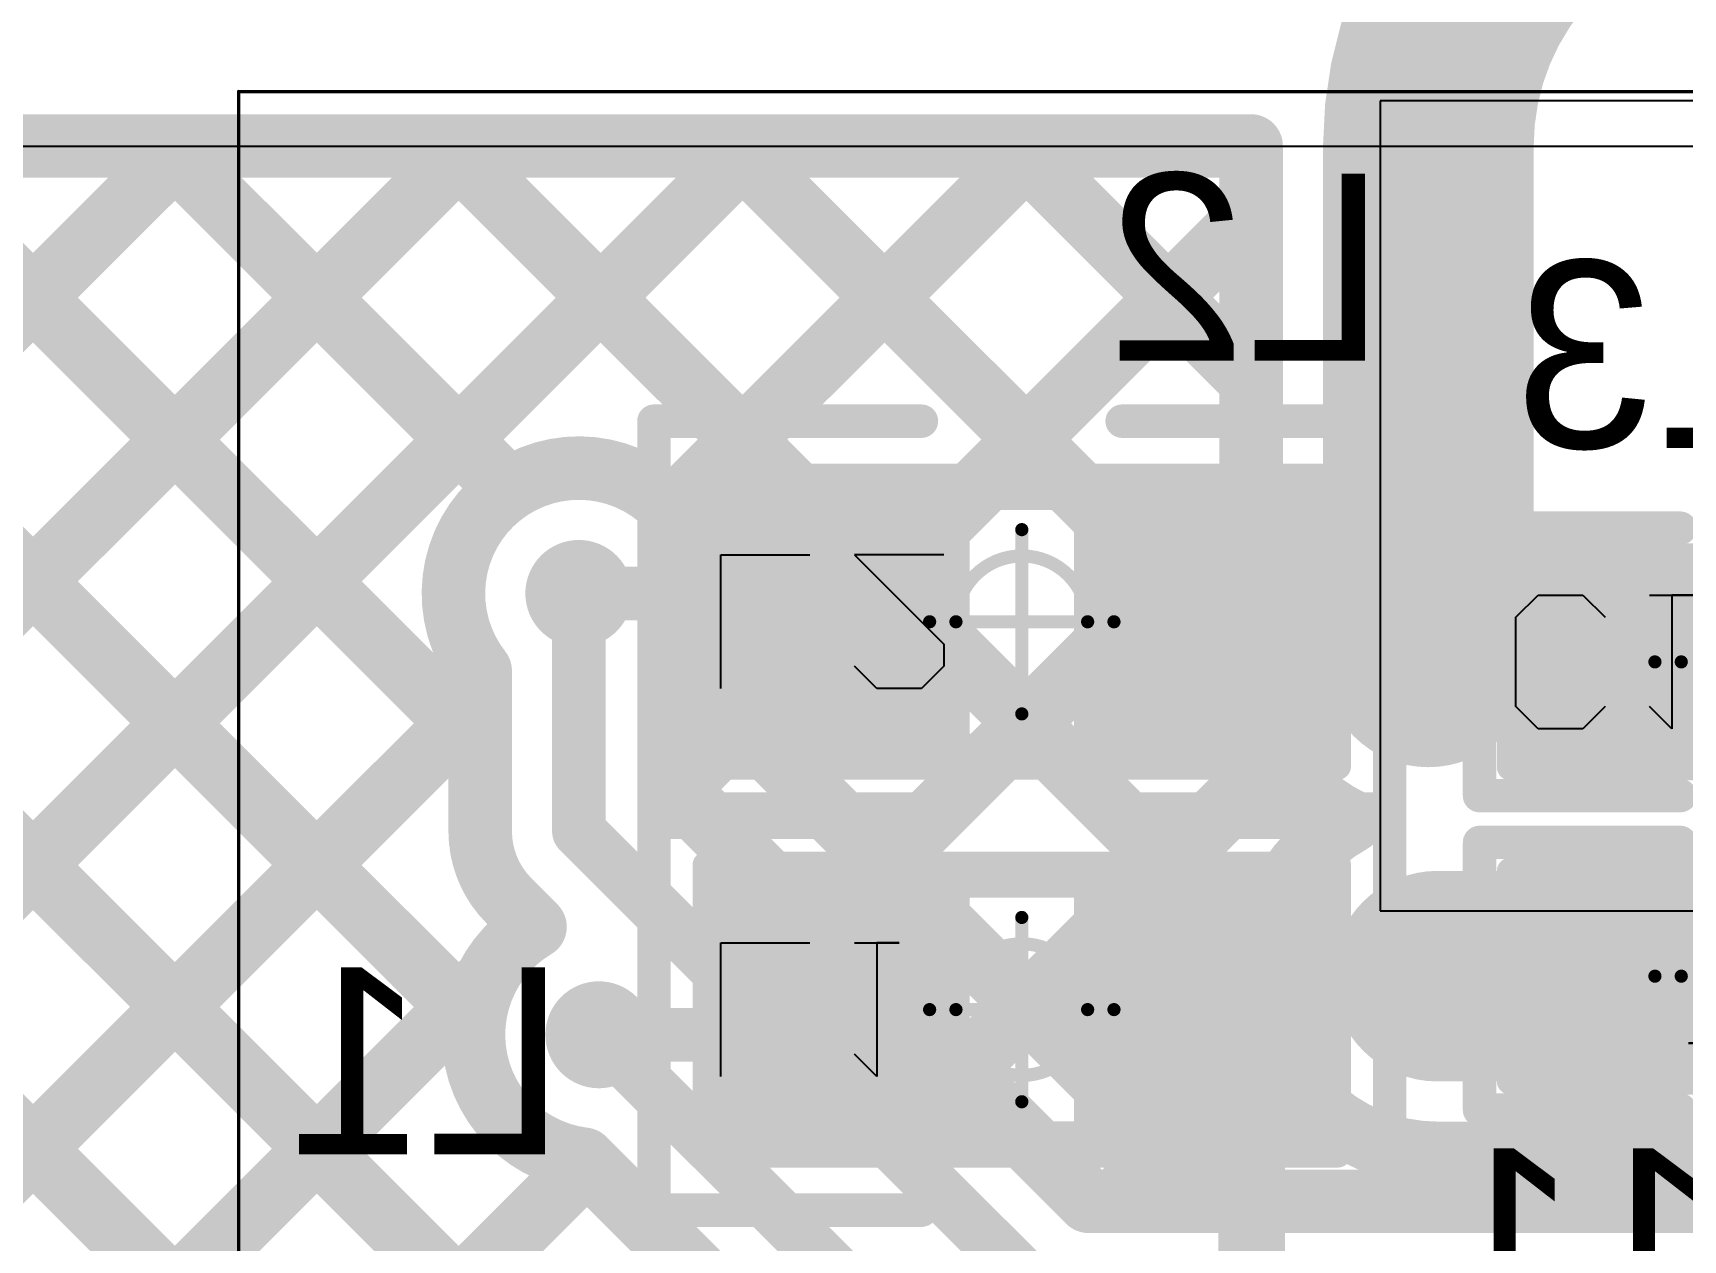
# Model space of a CAD drawing. Header units: millimetres. Extents: x 235 to 830, y 272 to 692.
# Drawn here: x 494.09 to 500.36, y 516.38 to 520.96 of the extents above; entities that cross this region are included whole.
import ezdxf

# ---------------------------------------------------------------- set-up
doc = ezdxf.new("R2010")
doc.units = ezdxf.units.MM
for name, color, linetype in [('BottomLayer', 5, 'Continuous'), ('BottomOverlay', 54, 'Continuous'), ('BottomPaste', 16, 'Continuous'), ('BottomSolder', 6, 'Continuous'), ('Mechanical1', 6, 'Continuous'), ('Mechanical13', 56, 'Continuous'), ('Mechanical15', 56, 'Continuous'), ('MultiLayer', 9, 'Continuous'), ('TopLayer', 1, 'Continuous'), ('ViaHoleLayer', 16, 'Continuous')]:
    doc.layers.add(name, color=color, linetype=linetype)

# ---------------------------------------------------------------- blocks, each defined once
blk = doc.blocks.new('0603CAP_B_28')
at = {"layer": 'BottomLayer'}
for points in [[(-1.1, 0.45), (-1.1, -0.45), (-0.3, 0.45), (-0.3, -0.45)], [(0.3, 0.45), (0.3, -0.45), (1.1, 0.45), (1.1, -0.45)]]:
    blk.add_solid(points, dxfattribs=at)
at = {"layer": 'BottomOverlay', "const_width": 0.127}
for points in [[(-1.397, -0.762), (-1.397, 0.762)], [(-1.397, 0.762), (-0.381, 0.762)], [(0.381, 0.762), (1.397, 0.762)], [(1.397, -0.762), (1.397, 0.762)], [(-1.397, -0.762), (-0.381, -0.762)], [(0.381, -0.762), (1.397, -0.762)]]:
    blk.add_lwpolyline(points, dxfattribs=at)
at = {"layer": 'BottomOverlay', "const_width": 0.0635}
for points in [[(-1.4287, 0.762, 1), (-1.3653, 0.762, 1)], [(-1.4287, 0.762, 1), (-1.3653, 0.762, 1)], [(-0.4128, 0.762, 1), (-0.3493, 0.762, 1)], [(0.3493, 0.762, 1), (0.4128, 0.762, 1)], [(1.3653, 0.762, 1), (1.4287, 0.762, 1)], [(1.3653, 0.762, 1), (1.4287, 0.762, 1)], [(-1.4287, -0.762, 1), (-1.3653, -0.762, 1)], [(-1.4287, -0.762, 1), (-1.3653, -0.762, 1)], [(-0.4128, -0.762, 1), (-0.3493, -0.762, 1)], [(0.3493, -0.762, 1), (0.4128, -0.762, 1)], [(1.3653, -0.762, 1), (1.4287, -0.762, 1)], [(1.3653, -0.762, 1), (1.4287, -0.762, 1)]]:
    blk.add_lwpolyline(points, format="xyb", close=True, dxfattribs=at)
at = {"layer": 'BottomPaste'}
for points in [[(-1.1, 0.45), (-1.1, -0.45), (-0.3, 0.45), (-0.3, -0.45)], [(0.3, 0.45), (0.3, -0.45), (1.1, 0.45), (1.1, -0.45)]]:
    blk.add_solid(points, dxfattribs=at)
at = {"layer": 'BottomSolder'}
for points in [[(-1.2016, 0.5516), (-1.2016, -0.5516), (-0.1984, 0.5516), (-0.1984, -0.5516)], [(0.1984, 0.5516), (0.1984, -0.5516), (1.2016, 0.5516), (1.2016, -0.5516)]]:
    blk.add_solid(points, dxfattribs=at)
at = {"layer": 'Mechanical1'}
for p, q in [((-1.143, -0.2538), (-1.143, 0.254)), ((-1.143, 0.254), (-0.8044, 0.254)), ((-0.2966, 0.254), (-0.6352, 0.254)), ((-0.6352, 0.254), (-0.2966, -0.0846)), ((-0.2966, -0.0846), (-0.2966, -0.1692)), ((-0.5505, -0.2538), (-0.6352, -0.1692)), ((-0.2966, -0.1692), (-0.3812, -0.2538)), ((-0.3812, -0.2538), (-0.5505, -0.2538))]:
    blk.add_line(p, q, dxfattribs=at)
at = {"layer": 'Mechanical13', "const_width": 0.1}
for points in [[(-0.875, 0.475), (0.875, 0.475)], [(-0.875, -0.475), (-0.875, 0.475)], [(0.875, -0.475), (0.875, 0.475)], [(-0.875, -0.475), (0.875, -0.475)]]:
    blk.add_lwpolyline(points, dxfattribs=at)
at = {"layer": 'Mechanical13', "const_width": 0.05}
for points in [[(-0.9, 0.475, 1), (-0.85, 0.475, 1)], [(-0.9, 0.475, 1), (-0.85, 0.475, 1)], [(0.85, 0.475, 1), (0.9, 0.475, 1)], [(0.85, 0.475, 1), (0.9, 0.475, 1)], [(-0.9, -0.475, 1), (-0.85, -0.475, 1)], [(-0.9, -0.475, 1), (-0.85, -0.475, 1)], [(0.85, -0.475, 1), (0.9, -0.475, 1)], [(0.85, -0.475, 1), (0.9, -0.475, 1)]]:
    blk.add_lwpolyline(points, format="xyb", close=True, dxfattribs=at)
at = {"layer": 'Mechanical15'}
for points, const_width in [([(-1.2, 0.55), (1.2, 0.55)], 0.1), ([(-1.2, -0.55), (-1.2, 0.55)], 0.1), ([(1.2, -0.55), (1.2, 0.55)], 0.1), ([(0, -0.35), (0, 0.35)], 0.05), ([(-0.35, 0), (0.35, 0)], 0.05), ([(-1.2, -0.55), (1.2, -0.55)], 0.1)]:
    blk.add_lwpolyline(points, dxfattribs=dict(at, const_width=const_width))
for points, const_width in [([(-1.225, 0.55, 1), (-1.175, 0.55, 1)], 0.05), ([(-1.225, 0.55, 1), (-1.175, 0.55, 1)], 0.05), ([(1.175, 0.55, 1), (1.225, 0.55, 1)], 0.05), ([(1.175, 0.55, 1), (1.225, 0.55, 1)], 0.05), ([(-0.0125, 0.35, 1), (0.0125, 0.35, 1)], 0.025), ([(0.25, 0, 1), (-0.25, 0, 1)], 0.05), ([(-0.3625, 0, 1), (-0.3375, 0, 1)], 0.025), ([(-0.2625, 0, 1), (-0.2375, 0, 1)], 0.025), ([(0.2375, 0, 1), (0.2625, 0, 1)], 0.025), ([(0.3375, 0, 1), (0.3625, 0, 1)], 0.025), ([(-0.0125, -0.35, 1), (0.0125, -0.35, 1)], 0.025), ([(-1.225, -0.55, 1), (-1.175, -0.55, 1)], 0.05), ([(-1.225, -0.55, 1), (-1.175, -0.55, 1)], 0.05), ([(1.175, -0.55, 1), (1.225, -0.55, 1)], 0.05), ([(1.175, -0.55, 1), (1.225, -0.55, 1)], 0.05)]:
    blk.add_lwpolyline(points, format="xyb", close=True, dxfattribs=dict(at, const_width=const_width))
blk = doc.blocks.new('0603CAP_B_29')
at = {"layer": 'BottomLayer'}
for points in [[(-1.1, 0.45), (-1.1, -0.45), (-0.3, 0.45), (-0.3, -0.45)], [(0.3, 0.45), (0.3, -0.45), (1.1, 0.45), (1.1, -0.45)]]:
    blk.add_solid(points, dxfattribs=at)
at = {"layer": 'BottomOverlay', "const_width": 0.127}
for points in [[(-1.397, -0.762), (-1.397, 0.762)], [(-1.397, 0.762), (-0.381, 0.762)], [(0.381, 0.762), (1.397, 0.762)], [(1.397, -0.762), (1.397, 0.762)], [(-1.397, -0.762), (-0.381, -0.762)], [(0.381, -0.762), (1.397, -0.762)]]:
    blk.add_lwpolyline(points, dxfattribs=at)
at = {"layer": 'BottomOverlay', "const_width": 0.0635}
for points in [[(-1.4287, 0.762, 1), (-1.3653, 0.762, 1)], [(-1.4287, 0.762, 1), (-1.3653, 0.762, 1)], [(-0.4128, 0.762, 1), (-0.3493, 0.762, 1)], [(0.3493, 0.762, 1), (0.4128, 0.762, 1)], [(1.3653, 0.762, 1), (1.4287, 0.762, 1)], [(1.3653, 0.762, 1), (1.4287, 0.762, 1)], [(-1.4287, -0.762, 1), (-1.3653, -0.762, 1)], [(-1.4287, -0.762, 1), (-1.3653, -0.762, 1)], [(-0.4128, -0.762, 1), (-0.3493, -0.762, 1)], [(0.3493, -0.762, 1), (0.4128, -0.762, 1)], [(1.3653, -0.762, 1), (1.4287, -0.762, 1)], [(1.3653, -0.762, 1), (1.4287, -0.762, 1)]]:
    blk.add_lwpolyline(points, format="xyb", close=True, dxfattribs=at)
at = {"layer": 'BottomPaste'}
for points in [[(-1.1, 0.45), (-1.1, -0.45), (-0.3, 0.45), (-0.3, -0.45)], [(0.3, 0.45), (0.3, -0.45), (1.1, 0.45), (1.1, -0.45)]]:
    blk.add_solid(points, dxfattribs=at)
at = {"layer": 'BottomSolder'}
for points in [[(-1.2016, 0.5516), (-1.2016, -0.5516), (-0.1984, 0.5516), (-0.1984, -0.5516)], [(0.1984, 0.5516), (0.1984, -0.5516), (1.2016, 0.5516), (1.2016, -0.5516)]]:
    blk.add_solid(points, dxfattribs=at)
at = {"layer": 'Mechanical1'}
for p, q in [((-1.143, -0.2538), (-1.143, 0.254)), ((-1.143, 0.254), (-0.8044, 0.254)), ((-0.6352, 0.254), (-0.4659, 0.254)), ((-0.4659, 0.254), (-0.5505, 0.254)), ((-0.5505, 0.254), (-0.5505, -0.2538)), ((-0.5505, -0.2538), (-0.6352, -0.1692))]:
    blk.add_line(p, q, dxfattribs=at)
at = {"layer": 'Mechanical13', "const_width": 0.1}
for points in [[(-0.875, 0.475), (0.875, 0.475)], [(-0.875, -0.475), (-0.875, 0.475)], [(0.875, -0.475), (0.875, 0.475)], [(-0.875, -0.475), (0.875, -0.475)]]:
    blk.add_lwpolyline(points, dxfattribs=at)
at = {"layer": 'Mechanical13', "const_width": 0.05}
for points in [[(-0.9, 0.475, 1), (-0.85, 0.475, 1)], [(-0.9, 0.475, 1), (-0.85, 0.475, 1)], [(0.85, 0.475, 1), (0.9, 0.475, 1)], [(0.85, 0.475, 1), (0.9, 0.475, 1)], [(-0.9, -0.475, 1), (-0.85, -0.475, 1)], [(-0.9, -0.475, 1), (-0.85, -0.475, 1)], [(0.85, -0.475, 1), (0.9, -0.475, 1)], [(0.85, -0.475, 1), (0.9, -0.475, 1)]]:
    blk.add_lwpolyline(points, format="xyb", close=True, dxfattribs=at)
at = {"layer": 'Mechanical15'}
for points, const_width in [([(-1.2, 0.55), (1.2, 0.55)], 0.1), ([(-1.2, -0.55), (-1.2, 0.55)], 0.1), ([(1.2, -0.55), (1.2, 0.55)], 0.1), ([(0, -0.35), (0, 0.35)], 0.05), ([(-0.35, 0), (0.35, 0)], 0.05), ([(-1.2, -0.55), (1.2, -0.55)], 0.1)]:
    blk.add_lwpolyline(points, dxfattribs=dict(at, const_width=const_width))
for points, const_width in [([(-1.225, 0.55, 1), (-1.175, 0.55, 1)], 0.05), ([(-1.225, 0.55, 1), (-1.175, 0.55, 1)], 0.05), ([(1.175, 0.55, 1), (1.225, 0.55, 1)], 0.05), ([(1.175, 0.55, 1), (1.225, 0.55, 1)], 0.05), ([(-0.0125, 0.35, 1), (0.0125, 0.35, 1)], 0.025), ([(0.25, 0, 1), (-0.25, 0, 1)], 0.05), ([(-0.3625, 0, 1), (-0.3375, 0, 1)], 0.025), ([(-0.2625, 0, 1), (-0.2375, 0, 1)], 0.025), ([(0.2375, 0, 1), (0.2625, 0, 1)], 0.025), ([(0.3375, 0, 1), (0.3625, 0, 1)], 0.025), ([(-0.0125, -0.35, 1), (0.0125, -0.35, 1)], 0.025), ([(-1.225, -0.55, 1), (-1.175, -0.55, 1)], 0.05), ([(-1.225, -0.55, 1), (-1.175, -0.55, 1)], 0.05), ([(1.175, -0.55, 1), (1.225, -0.55, 1)], 0.05), ([(1.175, -0.55, 1), (1.225, -0.55, 1)], 0.05)]:
    blk.add_lwpolyline(points, format="xyb", close=True, dxfattribs=dict(at, const_width=const_width))
blk = doc.blocks.new('0402CAP_B_33')
at = {"layer": 'BottomLayer'}
for points in [[(-0.8, 0.3), (-0.8, -0.3), (-0.2, 0.3), (-0.2, -0.3)], [(0.2, 0.3), (0.2, -0.3), (0.8, 0.3), (0.8, -0.3)]]:
    blk.add_solid(points, dxfattribs=at)
at = {"layer": 'BottomOverlay', "const_width": 0.127}
for points in [[(-1.016, 0.508), (-0.254, 0.508)], [(-1.016, -0.508), (-1.016, 0.508)], [(0.254, 0.508), (1.016, 0.508)], [(1.016, -0.508), (1.016, 0.508)], [(-1.016, -0.508), (-0.254, -0.508)], [(0.254, -0.508), (1.016, -0.508)]]:
    blk.add_lwpolyline(points, dxfattribs=at)
at = {"layer": 'BottomOverlay', "const_width": 0.0635}
for points in [[(-1.0477, 0.508, 1), (-0.9842, 0.508, 1)], [(-1.0477, 0.508, 1), (-0.9842, 0.508, 1)], [(-0.2857, 0.508, 1), (-0.2223, 0.508, 1)], [(0.2223, 0.508, 1), (0.2857, 0.508, 1)], [(0.9842, 0.508, 1), (1.0477, 0.508, 1)], [(0.9842, 0.508, 1), (1.0477, 0.508, 1)], [(-1.0477, -0.508, 1), (-0.9842, -0.508, 1)], [(-1.0477, -0.508, 1), (-0.9842, -0.508, 1)], [(-0.2857, -0.508, 1), (-0.2223, -0.508, 1)], [(0.2223, -0.508, 1), (0.2857, -0.508, 1)], [(0.9842, -0.508, 1), (1.0477, -0.508, 1)], [(0.9842, -0.508, 1), (1.0477, -0.508, 1)]]:
    blk.add_lwpolyline(points, format="xyb", close=True, dxfattribs=at)
at = {"layer": 'BottomPaste'}
for points in [[(-0.8, 0.3), (-0.8, -0.3), (-0.2, 0.3), (-0.2, -0.3)], [(0.2, 0.3), (0.2, -0.3), (0.8, 0.3), (0.8, -0.3)]]:
    blk.add_solid(points, dxfattribs=at)
at = {"layer": 'BottomSolder'}
for points in [[(-0.9016, 0.4016), (-0.9016, -0.4016), (-0.0984, 0.4016), (-0.0984, -0.4016)], [(0.0984, 0.4016), (0.0984, -0.4016), (0.9016, 0.4016), (0.9016, -0.4016)]]:
    blk.add_solid(points, dxfattribs=at)
at = {"layer": 'Mechanical1'}
for p, q in [((-0.878, 0.1694), (-0.7934, 0.254)), ((-0.7934, 0.254), (-0.6241, 0.254)), ((-0.6241, 0.254), (-0.5394, 0.1694)), ((-0.3702, 0.254), (-0.2009, 0.254)), ((-0.2009, 0.254), (-0.2855, 0.254)), ((-0.2855, 0.254), (-0.2855, -0.2538)), ((0.1377, 0.254), (0.053, 0.1694)), ((0.307, 0.254), (0.1377, 0.254)), ((0.3916, 0.1694), (0.307, 0.254)), ((-0.878, -0.1692), (-0.878, 0.1694)), ((0.3916, 0.0847), (0.3916, 0.1694)), ((0.307, 0.0001), (0.3916, 0.0847)), ((0.307, 0.0001), (0.2223, 0.0001)), ((0.2223, 0.0001), (0.307, 0.0001)), ((0.3916, -0.0846), (0.307, 0.0001)), ((0.3916, -0.1692), (0.3916, -0.0846)), ((-0.7934, -0.2538), (-0.878, -0.1692)), ((-0.5394, -0.1692), (-0.6241, -0.2538)), ((-0.2855, -0.2538), (-0.3702, -0.1692)), ((0.053, -0.1692), (0.1377, -0.2538)), ((0.307, -0.2538), (0.3916, -0.1692)), ((-0.6241, -0.2538), (-0.7934, -0.2538)), ((0.1377, -0.2538), (0.307, -0.2538))]:
    blk.add_line(p, q, dxfattribs=at)
at = {"layer": 'Mechanical13', "const_width": 0.1}
for points in [[(-0.55, -0.3), (-0.55, 0.3)], [(-0.55, 0.3), (0.55, 0.3)], [(0.55, -0.3), (0.55, 0.3)], [(-0.55, -0.3), (0.55, -0.3)]]:
    blk.add_lwpolyline(points, dxfattribs=at)
at = {"layer": 'Mechanical13', "const_width": 0.05}
for points in [[(-0.575, 0.3, 1), (-0.525, 0.3, 1)], [(-0.575, 0.3, 1), (-0.525, 0.3, 1)], [(0.525, 0.3, 1), (0.575, 0.3, 1)], [(0.525, 0.3, 1), (0.575, 0.3, 1)], [(-0.575, -0.3, 1), (-0.525, -0.3, 1)], [(-0.575, -0.3, 1), (-0.525, -0.3, 1)], [(0.525, -0.3, 1), (0.575, -0.3, 1)], [(0.525, -0.3, 1), (0.575, -0.3, 1)]]:
    blk.add_lwpolyline(points, format="xyb", close=True, dxfattribs=at)
at = {"layer": 'Mechanical15'}
for points, const_width in [([(-0.9, -0.4), (-0.9, 0.4)], 0.1), ([(-0.9, 0.4), (0.9, 0.4)], 0.1), ([(0.9, -0.4), (0.9, 0.4)], 0.1), ([(0, -0.35), (0, 0.35)], 0.05), ([(-0.35, 0), (0.35, 0)], 0.05), ([(-0.9, -0.4), (0.9, -0.4)], 0.1)]:
    blk.add_lwpolyline(points, dxfattribs=dict(at, const_width=const_width))
for points, const_width in [([(-0.925, 0.4, 1), (-0.875, 0.4, 1)], 0.05), ([(-0.925, 0.4, 1), (-0.875, 0.4, 1)], 0.05), ([(0.875, 0.4, 1), (0.925, 0.4, 1)], 0.05), ([(0.875, 0.4, 1), (0.925, 0.4, 1)], 0.05), ([(-0.0125, 0.35, 1), (0.0125, 0.35, 1)], 0.025), ([(0.25, 0, 1), (-0.25, 0, 1)], 0.05), ([(-0.3625, 0, 1), (-0.3375, 0, 1)], 0.025), ([(-0.2625, 0, 1), (-0.2375, 0, 1)], 0.025), ([(0.2375, 0, 1), (0.2625, 0, 1)], 0.025), ([(0.3375, 0, 1), (0.3625, 0, 1)], 0.025), ([(-0.925, -0.4, 1), (-0.875, -0.4, 1)], 0.05), ([(-0.925, -0.4, 1), (-0.875, -0.4, 1)], 0.05), ([(-0.0125, -0.35, 1), (0.0125, -0.35, 1)], 0.025), ([(0.875, -0.4, 1), (0.925, -0.4, 1)], 0.05), ([(0.875, -0.4, 1), (0.925, -0.4, 1)], 0.05)]:
    blk.add_lwpolyline(points, format="xyb", close=True, dxfattribs=dict(at, const_width=const_width))
blk = doc.blocks.new('0402CAP_B_35')
at = {"layer": 'BottomLayer'}
for points in [[(-0.8, 0.3), (-0.8, -0.3), (-0.2, 0.3), (-0.2, -0.3)], [(0.2, 0.3), (0.2, -0.3), (0.8, 0.3), (0.8, -0.3)]]:
    blk.add_solid(points, dxfattribs=at)
at = {"layer": 'BottomOverlay', "const_width": 0.127}
for points in [[(-0.254, 0.508), (-1.016, 0.508)], [(-1.016, 0.508), (-1.016, -0.508)], [(1.016, 0.508), (0.254, 0.508)], [(1.016, 0.508), (1.016, -0.508)], [(-0.254, -0.508), (-1.016, -0.508)], [(1.016, -0.508), (0.254, -0.508)]]:
    blk.add_lwpolyline(points, dxfattribs=at)
at = {"layer": 'BottomOverlay', "const_width": 0.0635}
for points in [[(-1.0477, 0.508, 1), (-0.9842, 0.508, 1)], [(-1.0477, 0.508, 1), (-0.9842, 0.508, 1)], [(-0.2857, 0.508, 1), (-0.2223, 0.508, 1)], [(0.2223, 0.508, 1), (0.2857, 0.508, 1)], [(0.9842, 0.508, 1), (1.0477, 0.508, 1)], [(0.9842, 0.508, 1), (1.0477, 0.508, 1)], [(-1.0477, -0.508, 1), (-0.9842, -0.508, 1)], [(-1.0477, -0.508, 1), (-0.9842, -0.508, 1)], [(-0.2857, -0.508, 1), (-0.2223, -0.508, 1)], [(0.2223, -0.508, 1), (0.2857, -0.508, 1)], [(0.9842, -0.508, 1), (1.0477, -0.508, 1)], [(0.9842, -0.508, 1), (1.0477, -0.508, 1)]]:
    blk.add_lwpolyline(points, format="xyb", close=True, dxfattribs=at)
at = {"layer": 'BottomPaste'}
for points in [[(-0.8, 0.3), (-0.8, -0.3), (-0.2, 0.3), (-0.2, -0.3)], [(0.2, 0.3), (0.2, -0.3), (0.8, 0.3), (0.8, -0.3)]]:
    blk.add_solid(points, dxfattribs=at)
at = {"layer": 'BottomSolder'}
for points in [[(-0.9016, 0.4016), (-0.9016, -0.4016), (-0.0984, 0.4016), (-0.0984, -0.4016)], [(0.0984, 0.4016), (0.0984, -0.4016), (0.9016, 0.4016), (0.9016, -0.4016)]]:
    blk.add_solid(points, dxfattribs=at)
at = {"layer": 'Mechanical1'}
for p, q in [((-0.878, 0.1694), (-0.7934, 0.254)), ((-0.7934, 0.254), (-0.6241, 0.254)), ((-0.6241, 0.254), (-0.5394, 0.1694)), ((-0.3702, 0.254), (-0.2009, 0.254)), ((-0.2009, 0.254), (-0.2855, 0.254)), ((-0.2855, 0.254), (-0.2855, -0.2538)), ((0.053, 0.254), (0.2223, 0.254)), ((0.2223, 0.254), (0.1377, 0.254)), ((0.1377, 0.254), (0.1377, -0.2538)), ((-0.878, -0.1692), (-0.878, 0.1694)), ((-0.7934, -0.2538), (-0.878, -0.1692)), ((-0.5394, -0.1692), (-0.6241, -0.2538)), ((-0.2855, -0.2538), (-0.3702, -0.1692)), ((0.1377, -0.2538), (0.053, -0.1692)), ((-0.6241, -0.2538), (-0.7934, -0.2538))]:
    blk.add_line(p, q, dxfattribs=at)
at = {"layer": 'Mechanical13', "const_width": 0.1}
for points in [[(-0.55, 0.3), (-0.55, -0.3)], [(0.55, 0.3), (-0.55, 0.3)], [(0.55, 0.3), (0.55, -0.3)], [(0.55, -0.3), (-0.55, -0.3)]]:
    blk.add_lwpolyline(points, dxfattribs=at)
at = {"layer": 'Mechanical13', "const_width": 0.05}
for points in [[(-0.575, 0.3, 1), (-0.525, 0.3, 1)], [(-0.575, 0.3, 1), (-0.525, 0.3, 1)], [(0.525, 0.3, 1), (0.575, 0.3, 1)], [(0.525, 0.3, 1), (0.575, 0.3, 1)], [(-0.575, -0.3, 1), (-0.525, -0.3, 1)], [(-0.575, -0.3, 1), (-0.525, -0.3, 1)], [(0.525, -0.3, 1), (0.575, -0.3, 1)], [(0.525, -0.3, 1), (0.575, -0.3, 1)]]:
    blk.add_lwpolyline(points, format="xyb", close=True, dxfattribs=at)
at = {"layer": 'Mechanical15'}
for points, const_width in [([(-0.9, 0.4), (-0.9, -0.4)], 0.1), ([(0.9, 0.4), (-0.9, 0.4)], 0.1), ([(0.9, 0.4), (0.9, -0.4)], 0.1), ([(0, 0.35), (0, -0.35)], 0.05), ([(0.35, 0), (-0.35, 0)], 0.05), ([(0.9, -0.4), (-0.9, -0.4)], 0.1)]:
    blk.add_lwpolyline(points, dxfattribs=dict(at, const_width=const_width))
for points, const_width in [([(-0.925, 0.4, 1), (-0.875, 0.4, 1)], 0.05), ([(-0.925, 0.4, 1), (-0.875, 0.4, 1)], 0.05), ([(0.875, 0.4, 1), (0.925, 0.4, 1)], 0.05), ([(0.875, 0.4, 1), (0.925, 0.4, 1)], 0.05), ([(-0.0125, 0.35, 1), (0.0125, 0.35, 1)], 0.025), ([(0.25, 0, 1), (-0.25, 0, 1)], 0.05), ([(-0.3625, 0, 1), (-0.3375, 0, 1)], 0.025), ([(-0.2625, 0, 1), (-0.2375, 0, 1)], 0.025), ([(0.2375, 0, 1), (0.2625, 0, 1)], 0.025), ([(0.3375, 0, 1), (0.3625, 0, 1)], 0.025), ([(-0.925, -0.4, 1), (-0.875, -0.4, 1)], 0.05), ([(-0.925, -0.4, 1), (-0.875, -0.4, 1)], 0.05), ([(-0.0125, -0.35, 1), (0.0125, -0.35, 1)], 0.025), ([(0.875, -0.4, 1), (0.925, -0.4, 1)], 0.05), ([(0.875, -0.4, 1), (0.925, -0.4, 1)], 0.05)]:
    blk.add_lwpolyline(points, format="xyb", close=True, dxfattribs=dict(at, const_width=const_width))

msp = doc.modelspace()

# ---------------------------------------------------------------- linework, layer by layer
at = {"layer": 'BottomLayer'}
msp.add_line((474.1641, 520.533), (538.9341, 520.533), dxfattribs=at)
for points, const_width in [([(496.0647, 518.8334, 1), (496.2679, 518.8334, 1)], 0.2032), ([(496.1155, 518.8334, 1), (496.2171, 518.8334, 1)], 0.1016), ([(496.9899, 518.8334, 1), (497.0915, 518.8334, 1)], 0.1016), ([(496.9899, 518.8334, 1), (497.0915, 518.8334, 1)], 0.1016), ([(498.4848, 518.7258, 1), (498.6118, 518.7258, 1)], 0.127), ([(497.0975, 518.7258, 1), (497.1991, 518.7258, 1)], 0.1016), ([(499.2143, 518.5734, 1), (499.4175, 518.5734, 1)], 0.2032), ([(498.6372, 518.5734, 1), (498.7642, 518.5734, 1)], 0.127), ([(498.6372, 518.5734, 1), (498.7642, 518.5734, 1)], 0.127), ([(500.1151, 518.5734, 1), (500.2421, 518.5734, 1)], 0.127), ([(499.2491, 517.3796, 1), (499.4523, 517.3796, 1)], 0.2032), ([(498.6118, 517.3796, 1), (498.7388, 517.3796, 1)], 0.127), ([(498.6118, 517.3796, 1), (498.7388, 517.3796, 1)], 0.127), ([(499.2872, 517.3796, 1), (499.4142, 517.3796, 1)], 0.127), ([(499.2872, 517.3796, 1), (499.4142, 517.3796, 1)], 0.127), ([(500.0389, 517.3796, 1), (500.1659, 517.3796, 1)], 0.127), ([(500.0389, 517.3796, 1), (500.1659, 517.3796, 1)], 0.127), ([(500.1151, 517.3796, 1), (500.2421, 517.3796, 1)], 0.127), ([(496.1409, 517.157, 1), (496.3441, 517.157, 1)], 0.2032), ([(497.0975, 517.2526, 1), (497.1991, 517.2526, 1)], 0.1016), ([(498.4848, 517.2526, 1), (498.6118, 517.2526, 1)], 0.127), ([(498.4848, 517.2526, 1), (498.6118, 517.2526, 1)], 0.127), ([(496.1917, 517.157, 1), (496.2933, 517.157, 1)], 0.1016), ([(497.0019, 517.157, 1), (497.1035, 517.157, 1)], 0.1016), ([(497.0019, 517.157, 1), (497.1035, 517.157, 1)], 0.1016), ([(498.6578, 517.0796, 1), (498.7848, 517.0796, 1)], 0.127), ([(498.6578, 517.0796, 1), (498.7848, 517.0796, 1)], 0.127)]:
    msp.add_lwpolyline(points, format="xyb", close=True, dxfattribs=dict(at, const_width=const_width))
for points, const_width in [([(496.1663, 518.8334), (497.0407, 518.8334)], 0.2032), ([(497.0407, 518.8334), (497.1483, 518.7258)], 0.2032), ([(498.5483, 518.7258), (498.7007, 518.5734)], 0.254), ([(498.7007, 518.5734), (500.1786, 518.5734)], 0.254), ([(498.5483, 517.2526), (498.6753, 517.3796)], 0.254), ([(498.6753, 517.3796), (499.3507, 517.3796)], 0.254), ([(499.3507, 517.3796), (500.1024, 517.3796)], 0.254), ([(500.1024, 517.3796), (500.1786, 517.3796)], 0.254), ([(497.0527, 517.157), (497.1483, 517.2526)], 0.2032), ([(498.5483, 517.2526), (498.7213, 517.0796)], 0.254), ([(496.2425, 517.157), (497.0527, 517.157)], 0.2032), ([(498.7213, 515.7794), (498.7213, 517.0796)], 0.254)]:
    msp.add_lwpolyline(points, dxfattribs=dict(at, const_width=const_width))
at = {"layer": 'Mechanical1', "const_width": 0.0127}
for points in [[(494.8741, 504.1862), (494.8741, 520.74)], [(494.8741, 520.74), (516.8741, 520.74)]]:
    msp.add_lwpolyline(points, dxfattribs=at)
at = {"layer": 'Mechanical1', "const_width": 0.00635}
msp.add_lwpolyline([(494.8709, 520.74, 1), (494.8773, 520.74, 1)], format="xyb", close=True, dxfattribs=at)
msp.add_lwpolyline([(494.8709, 520.74, 1), (494.8773, 520.74, 1)], format="xyb", close=True, dxfattribs=at)
at = {"layer": 'MultiLayer', "const_width": 0.2032}
for points in [[(496.0647, 518.8334, 1), (496.2679, 518.8334, 1)], [(499.2143, 518.5734, 1), (499.4175, 518.5734, 1)], [(499.2491, 517.3796, 1), (499.4523, 517.3796, 1)], [(496.1409, 517.157, 1), (496.3441, 517.157, 1)]]:
    msp.add_lwpolyline(points, format="xyb", close=True, dxfattribs=at)
at = {"layer": 'TopLayer'}
for p, q in [((505.9395, 520.7048), (499.2085, 520.7048)), ((499.2085, 520.7048), (499.2085, 517.6276)), ((474.1641, 520.533), (538.9341, 520.533)), ((499.2085, 517.6276), (500.9572, 517.6276))]:
    msp.add_line(p, q, dxfattribs=at)
for points, const_width in [([(499.3921, 520.533, -0.198912), (499.7477, 521.3915)], 0.8), ([(495.7917, 518.5394, -1.403566), (496.6426, 518.8334)], 0.2413), ([(496.6426, 518.8334, -0.167903), (496.541, 518.5394)], 0.2413), ([(499.0992, 517.9675, -0.287683), (498.7191, 518.5734)], 0.2413), ([(501.2377, 517.9612, -0.198912), (499.8336, 517.3796)], 0.8), ([(499.4269, 516.7066, -0.773286), (499.0992, 517.9675)], 0.2413), ([(495.9014, 517.6655, -0.198912), (495.7917, 517.9304)], 0.2413), ([(495.902, 517.6649, -0.199482), (495.7917, 517.9304)], 0.2413), ([(496.1855, 516.6842, -0.716684), (496, 517.5669)], 0.2413), ([(501.7136, 517.4853, -0.198912), (499.8336, 516.7066)], 0.2413)]:
    msp.add_lwpolyline(points, format="xyb", dxfattribs=dict(at, const_width=const_width))
for points, const_width in [([(499.3921, 518.5734), (499.3921, 520.533)], 0.8), ([(474.1641, 520.533), (498.7191, 520.533)], 0.2413), ([(479.5257, 505.3888), (494.6699, 520.533)], 0.2413), ([(480.0645, 504.85), (495.7475, 520.533)], 0.2413), ([(480.6033, 504.3112), (496.8252, 520.533)], 0.2413), ([(490.2846, 520.533), (498.2171, 512.6006)], 0.2413), ([(491.3622, 520.533), (498.2735, 513.6217)], 0.2413), ([(492.4398, 520.533), (495.7686, 517.2043)], 0.2413), ([(493.5175, 520.533), (495.7917, 518.2589)], 0.2413), ([(494.5951, 520.533), (495.8999, 519.2282)], 0.2413), ([(495.6727, 520.533), (498.7574, 517.4484)], 0.2413), ([(496.521, 519.1512), (497.9028, 520.533)], 0.2413), ([(496.7504, 520.533), (498.7191, 518.5643)], 0.2413), ([(497.828, 520.533), (498.7191, 519.642)], 0.2413), ([(498.7191, 518.5734), (498.7191, 520.533)], 0.2413), ([(496.541, 518.0936), (498.7191, 520.2717)], 0.2413), ([(497.0758, 517.5508), (498.7191, 519.194)], 0.2413), ([(496.1663, 517.9304), (496.1663, 518.8334)], 0.2032), ([(495.7917, 517.9304), (495.7917, 518.5394)], 0.2413), ([(496.541, 518.0856), (496.541, 518.5394)], 0.2413), ([(496.5611, 518.5671), (498.6036, 516.5245)], 0.2413), ([(481.1422, 503.7724), (495.7917, 518.4219)], 0.2413), ([(497.6146, 517.012), (498.8206, 518.218)], 0.2413), ([(496.541, 518.0856), (498.1021, 516.5245)], 0.2413), ([(496.1663, 517.9304), (497.9469, 516.1499)], 0.2032), ([(495.902, 517.6649), (496, 517.5669)], 0.2413), ([(499.4269, 517.3796), (499.8336, 517.3796)], 0.8), ([(481.681, 503.2336), (495.8157, 517.3683)], 0.2413), ([(496.2425, 517.157), (497.6477, 515.7518)], 0.2032), ([(498.2048, 516.5245), (498.8043, 517.124)], 0.2413), ([(500.3601, 516.5245), (500.6807, 516.8451)], 0.2413), ([(499.2824, 516.5245), (499.4645, 516.7066)], 0.2413), ([(499.4269, 516.7066), (499.8336, 516.7066)], 0.2413), ([(499.4992, 516.7066), (499.6813, 516.5245)], 0.2413), ([(482.2198, 502.6948), (496.1974, 516.6723)], 0.2413), ([(496.1855, 516.6842), (497.3822, 515.4875)], 0.2413), ([(498.1021, 516.5245), (504.1734, 516.5245)], 0.2413)]:
    msp.add_lwpolyline(points, dxfattribs=dict(at, const_width=const_width))
for points, const_width in [([(499.1921, 520.533, 1), (499.5921, 520.533, 1)], 0.4), ([(499.1921, 520.533, 1), (499.5921, 520.533, 1)], 0.4), ([(494.5348, 520.533, 1), (494.6554, 520.533, 1)], 0.1206), ([(494.6096, 520.533, 1), (494.7302, 520.533, 1)], 0.1206), ([(495.6124, 520.533, 1), (495.7331, 520.533, 1)], 0.1206), ([(495.6872, 520.533, 1), (495.8079, 520.533, 1)], 0.1206), ([(496.69, 520.533, 1), (496.8107, 520.533, 1)], 0.1206), ([(496.7649, 520.533, 1), (496.8855, 520.533, 1)], 0.1206), ([(497.7677, 520.533, 1), (497.8883, 520.533, 1)], 0.1206), ([(497.8425, 520.533, 1), (497.9631, 520.533, 1)], 0.1206), ([(498.6587, 520.533, 1), (498.7794, 520.533, 1)], 0.1206), ([(498.6587, 520.533, 1), (498.7794, 520.533, 1)], 0.1206), ([(498.6587, 520.2717, 1), (498.7794, 520.2717, 1)], 0.1206), ([(498.6587, 519.642, 1), (498.7794, 519.642, 1)], 0.1206), ([(495.8396, 519.2282, 1), (495.9603, 519.2282, 1)], 0.1206), ([(496.4607, 519.1512, 1), (496.5813, 519.1512, 1)], 0.1206), ([(498.6587, 519.194, 1), (498.7794, 519.194, 1)], 0.1206), ([(496.0647, 518.8334, 1), (496.2679, 518.8334, 1)], 0.2032), ([(499.1921, 518.5734, 1), (499.5921, 518.5734, 1)], 0.4), ([(496.1155, 518.8334, 1), (496.2171, 518.8334, 1)], 0.1016), ([(496.5822, 518.8334, 1), (496.7029, 518.8334, 1)], 0.1206), ([(496.5822, 518.8334, 1), (496.7029, 518.8334, 1)], 0.1206), ([(499.2143, 518.5734, 1), (499.4175, 518.5734, 1)], 0.2032), ([(495.7313, 518.5394, 1), (495.852, 518.5394, 1)], 0.1206), ([(495.7313, 518.5394, 1), (495.852, 518.5394, 1)], 0.1206), ([(496.4806, 518.5394, 1), (496.6013, 518.5394, 1)], 0.1206), ([(496.4806, 518.5394, 1), (496.6013, 518.5394, 1)], 0.1206), ([(496.5008, 518.5671, 1), (496.6214, 518.5671, 1)], 0.1206), ([(498.6587, 518.5734, 1), (498.7794, 518.5734, 1)], 0.1206), ([(498.6587, 518.5734, 1), (498.7794, 518.5734, 1)], 0.1206), ([(498.6588, 518.5643, 1), (498.7795, 518.5643, 1)], 0.1206), ([(495.7313, 518.4219, 1), (495.852, 518.4219, 1)], 0.1206), ([(495.7313, 518.2589, 1), (495.852, 518.2589, 1)], 0.1206), ([(498.7603, 518.218, 1), (498.8809, 518.218, 1)], 0.1206), ([(496.4806, 518.0936, 1), (496.6013, 518.0936, 1)], 0.1206), ([(496.4806, 518.0856, 1), (496.6013, 518.0856, 1)], 0.1206), ([(496.4806, 518.0856, 1), (496.6013, 518.0856, 1)], 0.1206), ([(499.0388, 517.9675, 1), (499.1595, 517.9675, 1)], 0.1206), ([(499.0388, 517.9675, 1), (499.1595, 517.9675, 1)], 0.1206), ([(495.7313, 517.9304, 1), (495.852, 517.9304, 1)], 0.1206), ([(495.7313, 517.9304, 1), (495.852, 517.9304, 1)], 0.1206), ([(495.7313, 517.9304, 1), (495.852, 517.9304, 1)], 0.1206), ([(496.1155, 517.9304, 1), (496.2171, 517.9304, 1)], 0.1016), ([(496.1155, 517.9304, 1), (496.2171, 517.9304, 1)], 0.1016), ([(495.8411, 517.6655, 1), (495.9617, 517.6655, 1)], 0.1206), ([(495.8417, 517.6649, 1), (495.9623, 517.6649, 1)], 0.1206), ([(495.8417, 517.6649, 1), (495.9623, 517.6649, 1)], 0.1206), ([(499.2269, 517.3796, 1), (499.6269, 517.3796, 1)], 0.4), ([(499.6336, 517.3796, 1), (500.0336, 517.3796, 1)], 0.4), ([(499.6336, 517.3796, 1), (500.0336, 517.3796, 1)], 0.4), ([(495.9397, 517.5669, 1), (496.0603, 517.5669, 1)], 0.1206), ([(495.9397, 517.5669, 1), (496.0603, 517.5669, 1)], 0.1206), ([(497.0155, 517.5508, 1), (497.1361, 517.5508, 1)], 0.1206), ([(499.2491, 517.3796, 1), (499.4523, 517.3796, 1)], 0.2032), ([(498.6971, 517.4484, 1), (498.8177, 517.4484, 1)], 0.1206), ([(495.7554, 517.3683, 1), (495.876, 517.3683, 1)], 0.1206), ([(496.1409, 517.157, 1), (496.3441, 517.157, 1)], 0.2032), ([(495.7083, 517.2043, 1), (495.8289, 517.2043, 1)], 0.1206), ([(496.1917, 517.157, 1), (496.2933, 517.157, 1)], 0.1016), ([(498.744, 517.124, 1), (498.8646, 517.124, 1)], 0.1206), ([(497.5543, 517.012, 1), (497.6749, 517.012, 1)], 0.1206), ([(499.3666, 516.7066, 1), (499.4873, 516.7066, 1)], 0.1206), ([(499.3666, 516.7066, 1), (499.4873, 516.7066, 1)], 0.1206), ([(499.4042, 516.7066, 1), (499.5248, 516.7066, 1)], 0.1206), ([(499.4389, 516.7066, 1), (499.5595, 516.7066, 1)], 0.1206), ([(499.7733, 516.7066, 1), (499.894, 516.7066, 1)], 0.1206), ([(499.7733, 516.7066, 1), (499.894, 516.7066, 1)], 0.1206), ([(496.1252, 516.6842, 1), (496.2458, 516.6842, 1)], 0.1206), ([(496.1252, 516.6842, 1), (496.2458, 516.6842, 1)], 0.1206), ([(496.137, 516.6723, 1), (496.2577, 516.6723, 1)], 0.1206), ([(498.0417, 516.5245, 1), (498.1624, 516.5245, 1)], 0.1206), ([(498.0417, 516.5245, 1), (498.1624, 516.5245, 1)], 0.1206), ([(498.1445, 516.5245, 1), (498.2651, 516.5245, 1)], 0.1206), ([(498.5433, 516.5245, 1), (498.664, 516.5245, 1)], 0.1206), ([(499.2221, 516.5245, 1), (499.3428, 516.5245, 1)], 0.1206), ([(499.6209, 516.5245, 1), (499.7416, 516.5245, 1)], 0.1206), ([(500.2997, 516.5245, 1), (500.4204, 516.5245, 1)], 0.1206)]:
    msp.add_lwpolyline(points, format="xyb", close=True, dxfattribs=dict(at, const_width=const_width))
at = {"layer": 'ViaHoleLayer', "const_width": 0.1016}
for points in [[(496.1155, 518.8334, 1), (496.2171, 518.8334, 1)], [(499.2651, 518.5734, 1), (499.3667, 518.5734, 1)], [(499.2999, 517.3796, 1), (499.4015, 517.3796, 1)], [(496.1917, 517.157, 1), (496.2933, 517.157, 1)]]:
    msp.add_lwpolyline(points, format="xyb", close=True, dxfattribs=at)

# ---------------------------------------------------------------- block references
for name, p in [('0603CAP_B_28', (497.8483, 518.7258)), ('0402CAP_B_33', (500.6024, 518.5734)), ('0603CAP_B_29', (497.8483, 517.2526))]:
    msp.add_blockref(name, p)
at = {"rotation": 180}
msp.add_blockref('0402CAP_B_35', (500.6024, 517.3796), dxfattribs=at)

# ---------------------------------------------------------------- texts
at = {"layer": 'BottomOverlay', "text_generation_flag": 2}
for s, p in [('L2', (499.2298, 519.7172)), ('C13', (501.466, 519.3862)), ('L1', (496.1155, 516.7026)), ('C11', (501.1786, 516.0144))]:
    msp.add_text(s, height=0.7112, dxfattribs=at).set_placement(p)

doc.saveas('drawing.dxf')
